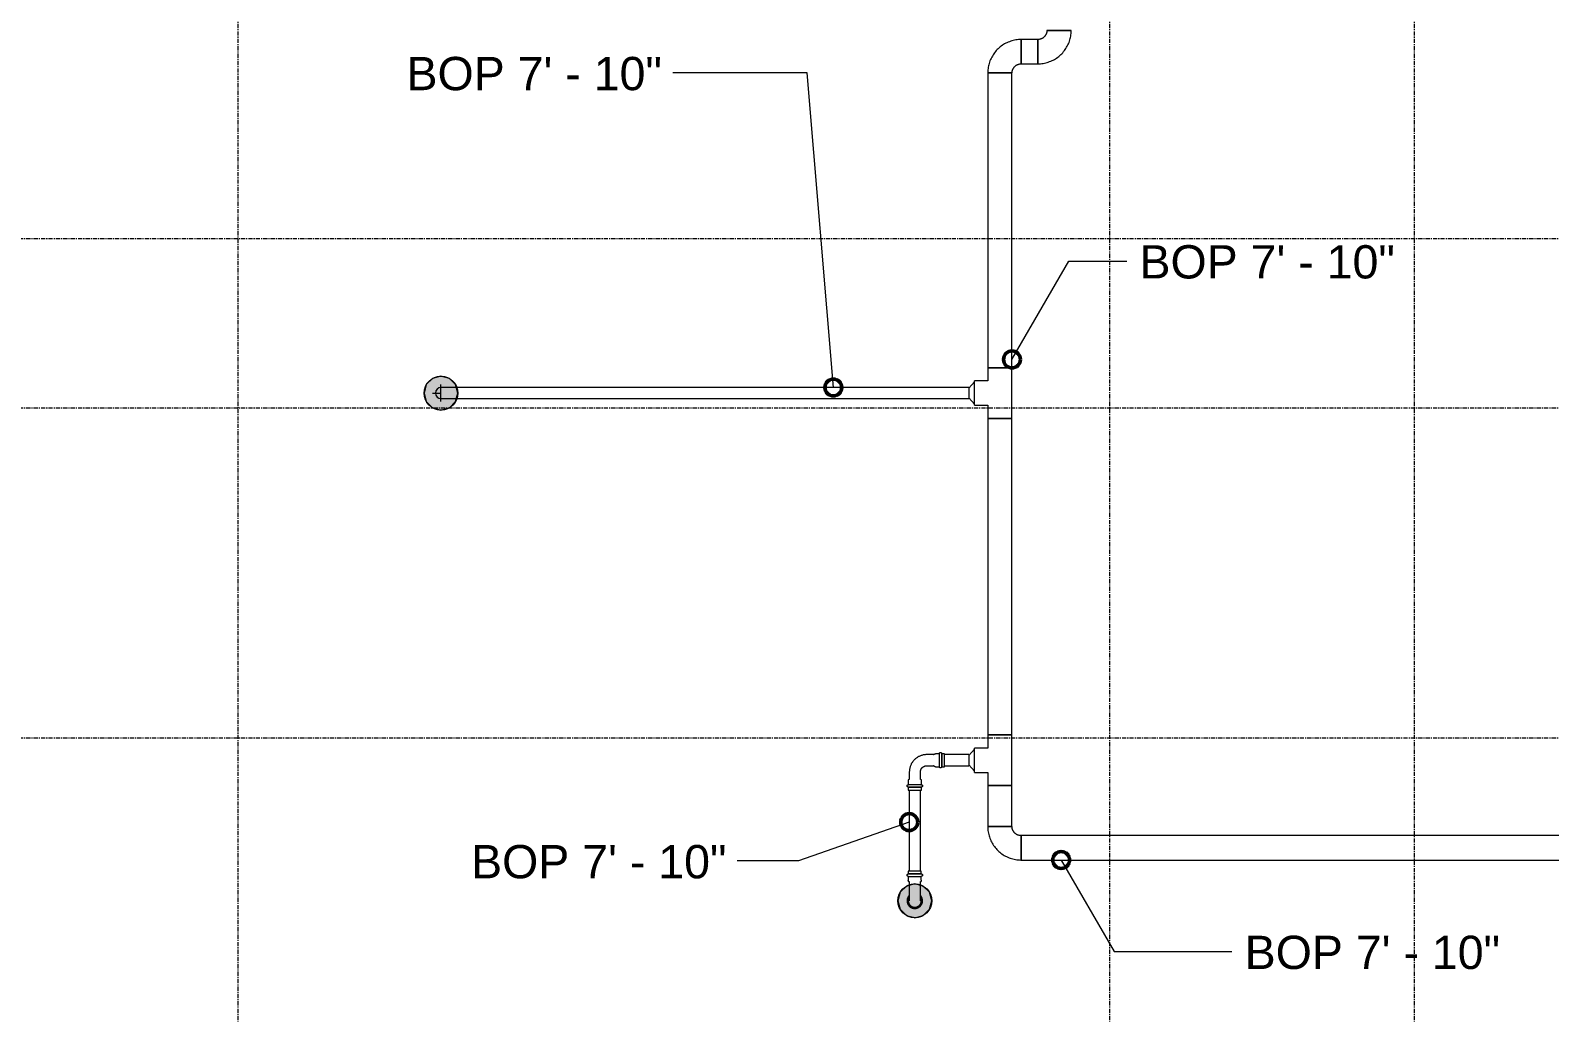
# Model space of a CAD drawing. Header units: inches. Extents: x -3679 to 241, y -496 to 1784.
# Drawn here: x -1932.5 to -1753, y 306.5 to 422.6 of the extents above; entities that cross this region are included whole.
import ezdxf

# ---------------------------------------------------------------- set-up
doc = ezdxf.new("R2010")
doc.units = ezdxf.units.IN
doc.header["$MEASUREMENT"] = 0
doc.linetypes.add('Grid Line', pattern=[0.875, 0.5, -0.125, 0.125, -0.125])
for name, color, linetype, lineweight in [('A-ANNO-NOTE', 250, 'Continuous', 9), ('G-ANNO-DIMS', 251, 'Continuous', 9), ('P-PIPE', 1, 'Continuous', 9), ('P-PIPE-CNTR', 1, 'Continuous', 9), ('S-GRID', 8, 'Continuous', 9)]:
    doc.layers.add(name, color=color, linetype=linetype, lineweight=lineweight)
doc.styles.add('Arial', font='arial.ttf', dxfattribs={"height": 3.934132})

# ---------------------------------------------------------------- blocks, each defined once
blk = doc.blocks.new('Victaulic-VicPress316-Elbow 90-45deg Style P568_P571 - Standard-V2-SECOND LEVEL')
at = {"layer": 'P-PIPE'}
for p, q in [((-3203.7, 731.1), (-3203.7, 730.2)), ((-3202.39, 730.21), (-3202.39, 731.1)), ((-3203.81, 730.05), (-3203.81, 729.6)), ((-3203.05, 729.6), (-3203.81, 729.6)), ((-3203.81, 729.31), (-3203.81, 728.97)), ((-3203.05, 729.31), (-3203.81, 729.31)), ((-3203.81, 728.97), (-3203.05, 728.97)), ((-3202.28, 729.6), (-3203.05, 729.6)), ((-3202.28, 729.31), (-3203.05, 729.31)), ((-3203.05, 728.97), (-3202.28, 728.97)), ((-3202.28, 729.6), (-3202.28, 730.05)), ((-3202.28, 728.97), (-3202.28, 729.31))]:
    blk.add_line(p, q, dxfattribs=at)
at = {"layer": 'P-PIPE', "flags": 128}
for points in [[(-3203.05, 733.4), (-3203.08, 733.4), (-3203.12, 733.4), (-3203.16, 733.4), (-3203.19, 733.39), (-3203.23, 733.38), (-3203.26, 733.38), (-3203.3, 733.37), (-3203.33, 733.36), (-3203.37, 733.34), (-3203.4, 733.33), (-3203.43, 733.32), (-3203.47, 733.3), (-3203.5, 733.28), (-3203.53, 733.26), (-3203.56, 733.24), (-3203.59, 733.22), (-3203.62, 733.2), (-3203.65, 733.18), (-3203.67, 733.15), (-3203.7, 733.13), (-3203.73, 733.1), (-3203.75, 733.07), (-3203.77, 733.04), (-3203.79, 733.01), (-3203.81, 732.98), (-3203.83, 732.95), (-3203.85, 732.92), (-3203.87, 732.89), (-3203.88, 732.85), (-3203.9, 732.82), (-3203.91, 732.79), (-3203.92, 732.75), (-3203.93, 732.72), (-3203.94, 732.68), (-3203.94, 732.65), (-3203.95, 732.61), (-3203.95, 732.57), (-3203.96, 732.54), (-3203.96, 732.5), (-3203.96, 732.46), (-3203.96, 732.43), (-3203.95, 732.39), (-3203.95, 732.35), (-3203.94, 732.32), (-3203.93, 732.28), (-3203.93, 732.25), (-3203.91, 732.21), (-3203.9, 732.18), (-3203.89, 732.14), (-3203.88, 732.11), (-3203.86, 732.08), (-3203.84, 732.05), (-3203.82, 732.01), (-3203.8, 731.98), (-3203.78, 731.95), (-3203.76, 731.92), (-3203.74, 731.9), (-3203.71, 731.87)], [(-3203.05, 733.26), (-3203.08, 733.26), (-3203.11, 733.25), (-3203.14, 733.25), (-3203.17, 733.25), (-3203.2, 733.24), (-3203.23, 733.23), (-3203.26, 733.23), (-3203.29, 733.22), (-3203.32, 733.21), (-3203.34, 733.2), (-3203.37, 733.18), (-3203.4, 733.17), (-3203.43, 733.16), (-3203.45, 733.14), (-3203.48, 733.12), (-3203.5, 733.1), (-3203.53, 733.09), (-3203.55, 733.07), (-3203.57, 733.05), (-3203.6, 733.02), (-3203.62, 733), (-3203.64, 732.98), (-3203.66, 732.95), (-3203.67, 732.93), (-3203.69, 732.9), (-3203.71, 732.88), (-3203.72, 732.85), (-3203.74, 732.82), (-3203.75, 732.8), (-3203.76, 732.77), (-3203.77, 732.74), (-3203.78, 732.71), (-3203.79, 732.68), (-3203.8, 732.65), (-3203.8, 732.62), (-3203.81, 732.59), (-3203.81, 732.56), (-3203.81, 732.53), (-3203.81, 732.5), (-3203.81, 732.47), (-3203.81, 732.44), (-3203.81, 732.41), (-3203.8, 732.38), (-3203.8, 732.35), (-3203.79, 732.32), (-3203.78, 732.29), (-3203.78, 732.26), (-3203.77, 732.23), (-3203.76, 732.2), (-3203.74, 732.17), (-3203.73, 732.14), (-3203.72, 732.12), (-3203.7, 732.1)], [(-3202.39, 731.86), (-3202.37, 731.88), (-3202.34, 731.91), (-3202.32, 731.94), (-3202.3, 731.97), (-3202.28, 732), (-3202.26, 732.03), (-3202.24, 732.06), (-3202.23, 732.09), (-3202.21, 732.13), (-3202.2, 732.16), (-3202.18, 732.19), (-3202.17, 732.23), (-3202.16, 732.26), (-3202.15, 732.3), (-3202.15, 732.33), (-3202.14, 732.37), (-3202.14, 732.41), (-3202.14, 732.44), (-3202.13, 732.48), (-3202.13, 732.52), (-3202.14, 732.55), (-3202.14, 732.59), (-3202.14, 732.63), (-3202.15, 732.66), (-3202.16, 732.7), (-3202.17, 732.73), (-3202.18, 732.77), (-3202.19, 732.8), (-3202.2, 732.84), (-3202.22, 732.87), (-3202.23, 732.9), (-3202.25, 732.93), (-3202.27, 732.97), (-3202.29, 733), (-3202.31, 733.03), (-3202.33, 733.06), (-3202.35, 733.08), (-3202.38, 733.11), (-3202.4, 733.14), (-3202.43, 733.16), (-3202.46, 733.19), (-3202.49, 733.21), (-3202.51, 733.23), (-3202.55, 733.25), (-3202.58, 733.27), (-3202.61, 733.29), (-3202.64, 733.31), (-3202.67, 733.32), (-3202.71, 733.34), (-3202.74, 733.35), (-3202.78, 733.36), (-3202.81, 733.37), (-3202.85, 733.38), (-3202.88, 733.39), (-3202.92, 733.39), (-3202.95, 733.4), (-3202.99, 733.4), (-3203.03, 733.4), (-3203.05, 733.4)], [(-3202.39, 732.1), (-3202.37, 732.13), (-3202.36, 732.16), (-3202.34, 732.18), (-3202.33, 732.21), (-3202.32, 732.24), (-3202.31, 732.27), (-3202.3, 732.3), (-3202.3, 732.33), (-3202.29, 732.36), (-3202.29, 732.39), (-3202.28, 732.42), (-3202.28, 732.45), (-3202.28, 732.48), (-3202.28, 732.51), (-3202.28, 732.54), (-3202.28, 732.57), (-3202.29, 732.6), (-3202.29, 732.63), (-3202.3, 732.66), (-3202.31, 732.69), (-3202.32, 732.72), (-3202.33, 732.75), (-3202.34, 732.78), (-3202.35, 732.81), (-3202.36, 732.84), (-3202.38, 732.86), (-3202.39, 732.89), (-3202.41, 732.92), (-3202.43, 732.94), (-3202.44, 732.97), (-3202.46, 732.99), (-3202.48, 733.01), (-3202.51, 733.03), (-3202.53, 733.06), (-3202.55, 733.08), (-3202.58, 733.09), (-3202.6, 733.11), (-3202.62, 733.13), (-3202.65, 733.15), (-3202.68, 733.16), (-3202.7, 733.18), (-3202.73, 733.19), (-3202.76, 733.2), (-3202.79, 733.21), (-3202.82, 733.22), (-3202.85, 733.23), (-3202.88, 733.24), (-3202.91, 733.24), (-3202.94, 733.25), (-3202.97, 733.25), (-3203, 733.26), (-3203.03, 733.26), (-3203.05, 733.26)], [(-3203.7, 732.49), (-3203.7, 732.49), (-3203.7, 732.49), (-3203.7, 732.48), (-3203.7, 732.47), (-3203.7, 732.46), (-3203.7, 732.45), (-3203.7, 732.44), (-3203.7, 732.42), (-3203.7, 732.4), (-3203.7, 732.38), (-3203.7, 732.36), (-3203.7, 732.33), (-3203.7, 732.31), (-3203.7, 732.28), (-3203.7, 732.25), (-3203.7, 732.21), (-3203.7, 732.18), (-3203.7, 732.14), (-3203.7, 732.11), (-3203.7, 732.07), (-3203.7, 732.03), (-3203.7, 731.98), (-3203.7, 731.94), (-3203.7, 731.9), (-3203.7, 731.85), (-3203.7, 731.8), (-3203.7, 731.75), (-3203.7, 731.7), (-3203.7, 731.65), (-3203.7, 731.6), (-3203.7, 731.55), (-3203.7, 731.5), (-3203.7, 731.44), (-3203.7, 731.39), (-3203.7, 731.33), (-3203.7, 731.28), (-3203.7, 731.22), (-3203.7, 731.17), (-3203.7, 731.11), (-3203.7, 731.1)], [(-3202.39, 731.1), (-3202.39, 731.15), (-3202.39, 731.21), (-3202.39, 731.26), (-3202.39, 731.32), (-3202.39, 731.37), (-3202.39, 731.43), (-3202.39, 731.48), (-3202.39, 731.54), (-3202.39, 731.59), (-3202.39, 731.64), (-3202.39, 731.69), (-3202.39, 731.74), (-3202.39, 731.79), (-3202.39, 731.84), (-3202.39, 731.88), (-3202.39, 731.93), (-3202.39, 731.97), (-3202.39, 732.02), (-3202.39, 732.06), (-3202.39, 732.1), (-3202.39, 732.13), (-3202.39, 732.17), (-3202.39, 732.21), (-3202.39, 732.24), (-3202.39, 732.27), (-3202.39, 732.3), (-3202.39, 732.33), (-3202.39, 732.35), (-3202.39, 732.37), (-3202.39, 732.4), (-3202.39, 732.41), (-3202.39, 732.43), (-3202.39, 732.45), (-3202.39, 732.46), (-3202.39, 732.47), (-3202.39, 732.48), (-3202.39, 732.48), (-3202.39, 732.49), (-3202.39, 732.49), (-3202.39, 732.49)], [(-3203.81, 729.31), (-3203.82, 729.31), (-3203.82, 729.31), (-3203.83, 729.31), (-3203.84, 729.31), (-3203.84, 729.31), (-3203.85, 729.31), (-3203.85, 729.31), (-3203.86, 729.32), (-3203.86, 729.32), (-3203.87, 729.32), (-3203.87, 729.32), (-3203.88, 729.32), (-3203.88, 729.33), (-3203.89, 729.33), (-3203.89, 729.33), (-3203.9, 729.34), (-3203.9, 729.34), (-3203.91, 729.34), (-3203.91, 729.35), (-3203.92, 729.35), (-3203.92, 729.36), (-3203.92, 729.36), (-3203.93, 729.37), (-3203.93, 729.37), (-3203.93, 729.38), (-3203.94, 729.38), (-3203.94, 729.39), (-3203.94, 729.39), (-3203.95, 729.4), (-3203.95, 729.4), (-3203.95, 729.41), (-3203.95, 729.41), (-3203.95, 729.42), (-3203.95, 729.42), (-3203.96, 729.43), (-3203.96, 729.44), (-3203.96, 729.44), (-3203.96, 729.45), (-3203.96, 729.45), (-3203.96, 729.46), (-3203.96, 729.46), (-3203.96, 729.47), (-3203.96, 729.48), (-3203.96, 729.48), (-3203.95, 729.49), (-3203.95, 729.49), (-3203.95, 729.5), (-3203.95, 729.5), (-3203.95, 729.51), (-3203.94, 729.51), (-3203.94, 729.52), (-3203.94, 729.52), (-3203.94, 729.53), (-3203.93, 729.53), (-3203.93, 729.54), (-3203.93, 729.54), (-3203.92, 729.55), (-3203.92, 729.55), (-3203.92, 729.56), (-3203.91, 729.56), (-3203.91, 729.57), (-3203.9, 729.57), (-3203.9, 729.57), (-3203.89, 729.58), (-3203.89, 729.58), (-3203.88, 729.58), (-3203.88, 729.58), (-3203.87, 729.59), (-3203.87, 729.59), (-3203.86, 729.59), (-3203.86, 729.59), (-3203.85, 729.59), (-3203.84, 729.6), (-3203.84, 729.6), (-3203.83, 729.6), (-3203.83, 729.6), (-3203.82, 729.6), (-3203.82, 729.6), (-3203.81, 729.6)], [(-3203.81, 730.05), (-3203.81, 730.06), (-3203.81, 730.07), (-3203.81, 730.08), (-3203.81, 730.09), (-3203.81, 730.11), (-3203.8, 730.12), (-3203.8, 730.13), (-3203.8, 730.14), (-3203.8, 730.15), (-3203.79, 730.16), (-3203.79, 730.17), (-3203.78, 730.18), (-3203.78, 730.19), (-3203.77, 730.2), (-3203.76, 730.2), (-3203.76, 730.21), (-3203.75, 730.22), (-3203.74, 730.23), (-3203.74, 730.24), (-3203.73, 730.25), (-3203.72, 730.25), (-3203.71, 730.26), (-3203.71, 730.27), (-3203.7, 730.27)], [(-3203.05, 729.6), (-3203.08, 729.6), (-3203.11, 729.6), (-3203.14, 729.6), (-3203.17, 729.6), (-3203.2, 729.6), (-3203.23, 729.6), (-3203.26, 729.6), (-3203.29, 729.6), (-3203.32, 729.6), (-3203.34, 729.6), (-3203.37, 729.6), (-3203.4, 729.6), (-3203.43, 729.6), (-3203.45, 729.6), (-3203.48, 729.6), (-3203.5, 729.6), (-3203.53, 729.6), (-3203.55, 729.6), (-3203.57, 729.6), (-3203.6, 729.6), (-3203.62, 729.6), (-3203.64, 729.6), (-3203.66, 729.6), (-3203.67, 729.6), (-3203.69, 729.6), (-3203.71, 729.6), (-3203.72, 729.6), (-3203.74, 729.6), (-3203.75, 729.6), (-3203.76, 729.6), (-3203.77, 729.6), (-3203.78, 729.6), (-3203.79, 729.6), (-3203.8, 729.6), (-3203.8, 729.6), (-3203.81, 729.6), (-3203.81, 729.6), (-3203.81, 729.6), (-3203.81, 729.6), (-3203.81, 729.6)], [(-3203.81, 729.6), (-3203.81, 729.6), (-3203.81, 729.6), (-3203.81, 729.6), (-3203.8, 729.6), (-3203.8, 729.6), (-3203.79, 729.6), (-3203.78, 729.6), (-3203.77, 729.6)], [(-3203.77, 729.31), (-3203.78, 729.31), (-3203.79, 729.31), (-3203.8, 729.31), (-3203.8, 729.31), (-3203.81, 729.31), (-3203.81, 729.31), (-3203.81, 729.31), (-3203.81, 729.31), (-3203.81, 729.31)], [(-3203.81, 729.31), (-3203.81, 729.31), (-3203.81, 729.31), (-3203.81, 729.31), (-3203.8, 729.31), (-3203.8, 729.31), (-3203.79, 729.31), (-3203.78, 729.31), (-3203.77, 729.31), (-3203.76, 729.31), (-3203.75, 729.31), (-3203.74, 729.31), (-3203.73, 729.31), (-3203.71, 729.31), (-3203.7, 729.31), (-3203.68, 729.31), (-3203.66, 729.31), (-3203.64, 729.31), (-3203.62, 729.31), (-3203.6, 729.31), (-3203.58, 729.31), (-3203.56, 729.31), (-3203.53, 729.31), (-3203.51, 729.31), (-3203.49, 729.31), (-3203.46, 729.31), (-3203.43, 729.31), (-3203.41, 729.31), (-3203.38, 729.31), (-3203.35, 729.31), (-3203.32, 729.31), (-3203.29, 729.31), (-3203.27, 729.31), (-3203.24, 729.31), (-3203.21, 729.31), (-3203.18, 729.31), (-3203.15, 729.31), (-3203.12, 729.31), (-3203.08, 729.31), (-3203.05, 729.31), (-3203.05, 729.31)], [(-3202.28, 729.6), (-3202.28, 729.6), (-3202.28, 729.6), (-3202.29, 729.6), (-3202.29, 729.6), (-3202.29, 729.6), (-3202.3, 729.6), (-3202.31, 729.6), (-3202.32, 729.6), (-3202.33, 729.6), (-3202.34, 729.6), (-3202.35, 729.6), (-3202.37, 729.6), (-3202.38, 729.6), (-3202.4, 729.6), (-3202.41, 729.6), (-3202.43, 729.6), (-3202.45, 729.6), (-3202.47, 729.6), (-3202.49, 729.6), (-3202.51, 729.6), (-3202.53, 729.6), (-3202.56, 729.6), (-3202.58, 729.6), (-3202.61, 729.6), (-3202.63, 729.6), (-3202.66, 729.6), (-3202.68, 729.6), (-3202.71, 729.6), (-3202.74, 729.6), (-3202.77, 729.6), (-3202.8, 729.6), (-3202.83, 729.6), (-3202.86, 729.6), (-3202.89, 729.6), (-3202.92, 729.6), (-3202.95, 729.6), (-3202.98, 729.6), (-3203.01, 729.6), (-3203.04, 729.6), (-3203.05, 729.6)], [(-3203.05, 729.31), (-3203.02, 729.31), (-3202.98, 729.31), (-3202.95, 729.31), (-3202.92, 729.31), (-3202.89, 729.31), (-3202.86, 729.31), (-3202.83, 729.31), (-3202.8, 729.31), (-3202.78, 729.31), (-3202.75, 729.31), (-3202.72, 729.31), (-3202.69, 729.31), (-3202.67, 729.31), (-3202.64, 729.31), (-3202.61, 729.31), (-3202.59, 729.31), (-3202.56, 729.31), (-3202.54, 729.31), (-3202.52, 729.31), (-3202.5, 729.31), (-3202.48, 729.31), (-3202.46, 729.31), (-3202.44, 729.31), (-3202.42, 729.31), (-3202.4, 729.31), (-3202.39, 729.31), (-3202.37, 729.31), (-3202.36, 729.31), (-3202.34, 729.31), (-3202.33, 729.31), (-3202.32, 729.31), (-3202.31, 729.31), (-3202.3, 729.31), (-3202.3, 729.31), (-3202.29, 729.31), (-3202.29, 729.31), (-3202.28, 729.31), (-3202.28, 729.31), (-3202.28, 729.31), (-3202.28, 729.31)], [(-3202.39, 730.27), (-3202.38, 730.26), (-3202.37, 730.26), (-3202.36, 730.25), (-3202.36, 730.24), (-3202.35, 730.23), (-3202.34, 730.22), (-3202.33, 730.22), (-3202.33, 730.21), (-3202.32, 730.2), (-3202.32, 730.19), (-3202.31, 730.18), (-3202.31, 730.17), (-3202.3, 730.16), (-3202.3, 730.15), (-3202.29, 730.14), (-3202.29, 730.13), (-3202.29, 730.12), (-3202.29, 730.11), (-3202.28, 730.1), (-3202.28, 730.09), (-3202.28, 730.07), (-3202.28, 730.06), (-3202.28, 730.05), (-3202.28, 730.05)], [(-3202.32, 729.6), (-3202.31, 729.6), (-3202.3, 729.6), (-3202.3, 729.6), (-3202.29, 729.6), (-3202.29, 729.6), (-3202.28, 729.6), (-3202.28, 729.6), (-3202.28, 729.6), (-3202.28, 729.6)], [(-3202.28, 729.31), (-3202.28, 729.31), (-3202.28, 729.31), (-3202.29, 729.31), (-3202.29, 729.31), (-3202.29, 729.31), (-3202.3, 729.31), (-3202.31, 729.31), (-3202.32, 729.31)], [(-3202.28, 729.6), (-3202.27, 729.6), (-3202.27, 729.6), (-3202.26, 729.6), (-3202.26, 729.6), (-3202.25, 729.6), (-3202.24, 729.6), (-3202.24, 729.59), (-3202.23, 729.59), (-3202.23, 729.59), (-3202.22, 729.59), (-3202.22, 729.59), (-3202.21, 729.58), (-3202.21, 729.58), (-3202.2, 729.58), (-3202.2, 729.57), (-3202.19, 729.57), (-3202.19, 729.57), (-3202.18, 729.56), (-3202.18, 729.56), (-3202.18, 729.56), (-3202.17, 729.55), (-3202.17, 729.55), (-3202.16, 729.54), (-3202.16, 729.54), (-3202.16, 729.53), (-3202.15, 729.53), (-3202.15, 729.52), (-3202.15, 729.52), (-3202.15, 729.51), (-3202.14, 729.51), (-3202.14, 729.5), (-3202.14, 729.5), (-3202.14, 729.49), (-3202.14, 729.48), (-3202.14, 729.48), (-3202.14, 729.47), (-3202.13, 729.47), (-3202.13, 729.46), (-3202.13, 729.46), (-3202.13, 729.45), (-3202.13, 729.44), (-3202.13, 729.44), (-3202.14, 729.43), (-3202.14, 729.43), (-3202.14, 729.42), (-3202.14, 729.42), (-3202.14, 729.41), (-3202.14, 729.4), (-3202.14, 729.4), (-3202.15, 729.39), (-3202.15, 729.39), (-3202.15, 729.38), (-3202.16, 729.38), (-3202.16, 729.37), (-3202.16, 729.37), (-3202.17, 729.36), (-3202.17, 729.36), (-3202.17, 729.35), (-3202.18, 729.35), (-3202.18, 729.35), (-3202.19, 729.34), (-3202.19, 729.34), (-3202.19, 729.34), (-3202.2, 729.33), (-3202.2, 729.33), (-3202.21, 729.33), (-3202.21, 729.32), (-3202.22, 729.32), (-3202.23, 729.32), (-3202.23, 729.32), (-3202.24, 729.32), (-3202.24, 729.31), (-3202.25, 729.31), (-3202.25, 729.31), (-3202.26, 729.31), (-3202.26, 729.31), (-3202.27, 729.31), (-3202.28, 729.31), (-3202.28, 729.31)]]:
    blk.add_lwpolyline(points, dxfattribs=at)
blk = doc.blocks.new('Elbow - Welded - Generic - Standard-1127339-SECOND LEVEL')
at = {"layer": 'P-PIPE'}
for p, q in [((-1.39, 2.52), (-1.25, 2.52)), ((-1.24, 2.52), (-1.02, 2.52)), ((-1.02, 2.52), (-0.72, 2.52)), ((-0.72, 2.52), (-0.37, 2.52)), ((-0.37, 2.52), (0.37, 2.52)), ((0.37, 2.52), (0.72, 2.52)), ((0.72, 2.52), (1.02, 2.52)), ((1.02, 2.52), (1.24, 2.52)), ((1.25, 2.52), (1.39, 2.52)), ((-2.52, 1.25), (-2.52, 1.39)), ((-2.52, 1.02), (-2.52, 1.24)), ((-2.52, 0.72), (-2.52, 1.02)), ((-2.52, 0.37), (-2.52, 0.72)), ((-2.52, -0.37), (-2.52, 0.37)), ((-2.52, -0.72), (-2.52, -0.37)), ((-2.52, -1.02), (-2.52, -0.72)), ((-2.52, -1.24), (-2.52, -1.02)), ((-2.52, -1.39), (-2.52, -1.25))]:
    blk.add_line(p, q, dxfattribs=at)
at = {"layer": 'P-PIPE', "flags": 128}
for points in [[(-2.52, -1.44), (-2.36, -1.43), (-2.2, -1.42), (-2.05, -1.41), (-1.89, -1.39), (-1.73, -1.36), (-1.58, -1.32), (-1.43, -1.28), (-1.28, -1.24), (-1.13, -1.18), (-0.98, -1.12), (-0.83, -1.06), (-0.69, -0.99), (-0.55, -0.91), (-0.42, -0.83), (-0.29, -0.75), (-0.16, -0.65), (-0.03, -0.56), (0.09, -0.45), (0.21, -0.35), (0.32, -0.24), (0.43, -0.12), (0.53, 0), (0.63, 0.12), (0.72, 0.25), (0.81, 0.38), (0.89, 0.52), (0.97, 0.65), (1.04, 0.8), (1.11, 0.94), (1.17, 1.09), (1.22, 1.23), (1.27, 1.39), (1.31, 1.54), (1.35, 1.69), (1.38, 1.85), (1.4, 2), (1.42, 2.16), (1.43, 2.32), (1.44, 2.48), (1.44, 2.52)], [(-1.44, 2.52), (-1.44, 2.48), (-1.44, 2.43), (-1.44, 2.39), (-1.45, 2.35), (-1.46, 2.3), (-1.47, 2.26), (-1.48, 2.22), (-1.49, 2.18), (-1.51, 2.14), (-1.52, 2.1), (-1.54, 2.06), (-1.56, 2.02), (-1.58, 1.98), (-1.6, 1.94), (-1.63, 1.91), (-1.65, 1.87), (-1.68, 1.84), (-1.71, 1.81), (-1.73, 1.77), (-1.77, 1.74), (-1.8, 1.71), (-1.83, 1.69), (-1.86, 1.66), (-1.9, 1.63), (-1.93, 1.61), (-1.97, 1.59), (-2.01, 1.56), (-2.05, 1.55), (-2.09, 1.53), (-2.13, 1.51), (-2.17, 1.5), (-2.21, 1.48), (-2.25, 1.47), (-2.29, 1.46), (-2.34, 1.45), (-2.38, 1.45), (-2.42, 1.44), (-2.46, 1.44), (-2.51, 1.44), (-2.52, 1.44)]]:
    blk.add_lwpolyline(points, dxfattribs=at)
blk = doc.blocks.new('Victaulic-VicPress316-Elbow 90-45deg Style P568_P571 - Standard-V61-SECOND LEVEL')
at = {"layer": 'P-PIPE'}
for p, q in [((-0.77, 3.52), (-0.77, 3.18)), ((0.77, 3.52), (-0.77, 3.52)), ((-0.77, 3.18), (0.77, 3.18)), ((-0.77, 2.89), (-0.77, 2.44)), ((-0.77, 2.89), (0.77, 2.89)), ((-0.66, 2.28), (-0.66, 1.39)), ((0.66, 1.39), (0.66, 2.28)), ((0.77, 3.18), (0.77, 3.52)), ((0.77, 2.44), (0.77, 2.89)), ((-3.18, 0.77), (-3.52, 0.77)), ((-3.52, 0.77), (-3.52, -0.77)), ((-3.18, -0.77), (-3.18, 0.77)), ((-2.44, 0.77), (-2.89, 0.77)), ((-2.89, -0.77), (-2.89, 0.77)), ((-1.39, 0.66), (-2.28, 0.66)), ((-3.52, -0.77), (-3.18, -0.77)), ((-2.89, -0.77), (-2.44, -0.77)), ((-2.28, -0.66), (-1.39, -0.66))]:
    blk.add_line(p, q, dxfattribs=at)
at = {"layer": 'P-PIPE', "flags": 128}
for points in [[(-0.77, 2.89), (-0.77, 2.89), (-0.78, 2.89), (-0.78, 2.89), (-0.79, 2.89), (-0.8, 2.89), (-0.8, 2.89), (-0.81, 2.9), (-0.81, 2.9), (-0.82, 2.9), (-0.82, 2.9), (-0.83, 2.9), (-0.83, 2.91), (-0.84, 2.91), (-0.84, 2.91), (-0.85, 2.92), (-0.85, 2.92), (-0.86, 2.92), (-0.86, 2.93), (-0.87, 2.93), (-0.87, 2.93), (-0.87, 2.94), (-0.88, 2.94), (-0.88, 2.95), (-0.89, 2.95), (-0.89, 2.96), (-0.89, 2.96), (-0.89, 2.97), (-0.9, 2.97), (-0.9, 2.98), (-0.9, 2.98), (-0.9, 2.99), (-0.91, 2.99), (-0.91, 3), (-0.91, 3.01), (-0.91, 3.01), (-0.91, 3.02), (-0.91, 3.02), (-0.91, 3.03), (-0.91, 3.03), (-0.91, 3.04), (-0.91, 3.05), (-0.91, 3.05), (-0.91, 3.06), (-0.91, 3.06), (-0.91, 3.07), (-0.91, 3.07), (-0.91, 3.08), (-0.9, 3.09), (-0.9, 3.09), (-0.9, 3.1), (-0.9, 3.1), (-0.89, 3.11), (-0.89, 3.11), (-0.89, 3.12), (-0.88, 3.12), (-0.88, 3.13), (-0.88, 3.13), (-0.87, 3.14), (-0.87, 3.14), (-0.86, 3.14), (-0.86, 3.15), (-0.86, 3.15), (-0.85, 3.15), (-0.85, 3.16), (-0.84, 3.16), (-0.84, 3.16), (-0.83, 3.17), (-0.83, 3.17), (-0.82, 3.17), (-0.82, 3.17), (-0.81, 3.17), (-0.8, 3.18), (-0.8, 3.18), (-0.79, 3.18), (-0.79, 3.18), (-0.78, 3.18), (-0.78, 3.18), (-0.77, 3.18), (-0.77, 3.18)], [(0.77, 3.18), (0.77, 3.18), (0.76, 3.18), (0.76, 3.18), (0.76, 3.18), (0.75, 3.18), (0.74, 3.18), (0.74, 3.18), (0.73, 3.18), (0.72, 3.18), (0.71, 3.18), (0.69, 3.18), (0.68, 3.18), (0.67, 3.18), (0.65, 3.18), (0.63, 3.18), (0.61, 3.18), (0.6, 3.18), (0.58, 3.18), (0.56, 3.18), (0.53, 3.18), (0.51, 3.18), (0.49, 3.18), (0.46, 3.18), (0.44, 3.18), (0.41, 3.18), (0.39, 3.18), (0.36, 3.18), (0.33, 3.18), (0.31, 3.18), (0.28, 3.18), (0.25, 3.18), (0.22, 3.18), (0.19, 3.18), (0.16, 3.18), (0.13, 3.18), (0.1, 3.18), (0.07, 3.18), (0.04, 3.18), (0.01, 3.18), (-0.02, 3.18), (-0.05, 3.18), (-0.08, 3.18), (-0.11, 3.18), (-0.14, 3.18), (-0.17, 3.18), (-0.2, 3.18), (-0.23, 3.18), (-0.26, 3.18), (-0.29, 3.18), (-0.32, 3.18), (-0.35, 3.18), (-0.37, 3.18), (-0.4, 3.18), (-0.43, 3.18), (-0.45, 3.18), (-0.48, 3.18), (-0.5, 3.18), (-0.52, 3.18), (-0.54, 3.18), (-0.57, 3.18), (-0.59, 3.18), (-0.6, 3.18), (-0.62, 3.18), (-0.64, 3.18), (-0.66, 3.18), (-0.67, 3.18), (-0.69, 3.18), (-0.7, 3.18), (-0.71, 3.18), (-0.72, 3.18), (-0.73, 3.18), (-0.74, 3.18), (-0.75, 3.18), (-0.75, 3.18), (-0.76, 3.18), (-0.76, 3.18), (-0.77, 3.18), (-0.77, 3.18), (-0.77, 3.18)], [(-0.77, 3.18), (-0.77, 3.18), (-0.76, 3.18), (-0.76, 3.18), (-0.76, 3.18), (-0.75, 3.18), (-0.74, 3.18), (-0.74, 3.18), (-0.73, 3.18)], [(-0.77, 2.89), (-0.77, 2.89), (-0.76, 2.89), (-0.76, 2.89), (-0.76, 2.89), (-0.75, 2.89), (-0.74, 2.89), (-0.74, 2.89), (-0.73, 2.89), (-0.72, 2.89), (-0.71, 2.89), (-0.69, 2.89), (-0.68, 2.89), (-0.67, 2.89), (-0.65, 2.89), (-0.63, 2.89), (-0.61, 2.89), (-0.6, 2.89), (-0.58, 2.89), (-0.56, 2.89), (-0.53, 2.89), (-0.51, 2.89), (-0.49, 2.89), (-0.46, 2.89), (-0.44, 2.89), (-0.41, 2.89), (-0.39, 2.89), (-0.36, 2.89), (-0.33, 2.89), (-0.31, 2.89), (-0.28, 2.89), (-0.25, 2.89), (-0.22, 2.89), (-0.19, 2.89), (-0.16, 2.89), (-0.13, 2.89), (-0.1, 2.89), (-0.07, 2.89), (-0.04, 2.89), (-0.01, 2.89), (0.02, 2.89), (0.05, 2.89), (0.08, 2.89), (0.11, 2.89), (0.14, 2.89), (0.17, 2.89), (0.2, 2.89), (0.23, 2.89), (0.26, 2.89), (0.29, 2.89), (0.32, 2.89), (0.35, 2.89), (0.37, 2.89), (0.4, 2.89), (0.43, 2.89), (0.45, 2.89), (0.48, 2.89), (0.5, 2.89), (0.52, 2.89), (0.54, 2.89), (0.57, 2.89), (0.59, 2.89), (0.6, 2.89), (0.62, 2.89), (0.64, 2.89), (0.66, 2.89), (0.67, 2.89), (0.69, 2.89), (0.7, 2.89), (0.71, 2.89), (0.72, 2.89), (0.73, 2.89), (0.74, 2.89), (0.75, 2.89), (0.75, 2.89), (0.76, 2.89), (0.76, 2.89), (0.77, 2.89), (0.77, 2.89), (0.77, 2.89)], [(-0.72, 2.89), (-0.73, 2.89), (-0.74, 2.89), (-0.75, 2.89), (-0.75, 2.89), (-0.76, 2.89), (-0.76, 2.89), (-0.77, 2.89), (-0.77, 2.89), (-0.77, 2.89)], [(-0.66, 2.22), (-0.67, 2.23), (-0.67, 2.23), (-0.68, 2.24), (-0.69, 2.25), (-0.7, 2.26), (-0.7, 2.27), (-0.71, 2.27), (-0.72, 2.28), (-0.72, 2.29), (-0.73, 2.3), (-0.73, 2.31), (-0.74, 2.32), (-0.74, 2.33), (-0.75, 2.34), (-0.75, 2.35), (-0.76, 2.36), (-0.76, 2.37), (-0.76, 2.38), (-0.76, 2.39), (-0.76, 2.4), (-0.77, 2.42), (-0.77, 2.43), (-0.77, 2.44), (-0.77, 2.44)], [(0.77, 2.44), (0.77, 2.43), (0.77, 2.42), (0.76, 2.41), (0.76, 2.4), (0.76, 2.38), (0.76, 2.37), (0.76, 2.36), (0.75, 2.35), (0.75, 2.34), (0.74, 2.33), (0.74, 2.32), (0.74, 2.31), (0.73, 2.3), (0.72, 2.29), (0.72, 2.29), (0.71, 2.28), (0.71, 2.27), (0.7, 2.26), (0.69, 2.25), (0.68, 2.24), (0.68, 2.24), (0.67, 2.23), (0.66, 2.22), (0.66, 2.22)], [(0.72, 3.18), (0.73, 3.18), (0.74, 3.18), (0.75, 3.18), (0.75, 3.18), (0.76, 3.18), (0.76, 3.18), (0.77, 3.18), (0.77, 3.18), (0.77, 3.18)], [(0.77, 2.89), (0.77, 2.89), (0.76, 2.89), (0.76, 2.89), (0.76, 2.89), (0.75, 2.89), (0.74, 2.89), (0.74, 2.89), (0.73, 2.89)], [(0.77, 3.18), (0.77, 3.18), (0.78, 3.18), (0.78, 3.18), (0.79, 3.18), (0.8, 3.18), (0.8, 3.18), (0.81, 3.18), (0.81, 3.17), (0.82, 3.17), (0.82, 3.17), (0.83, 3.17), (0.83, 3.17), (0.84, 3.16), (0.84, 3.16), (0.85, 3.16), (0.85, 3.15), (0.86, 3.15), (0.86, 3.15), (0.87, 3.14), (0.87, 3.14), (0.87, 3.13), (0.88, 3.13), (0.88, 3.12), (0.89, 3.12), (0.89, 3.11), (0.89, 3.11), (0.89, 3.1), (0.9, 3.1), (0.9, 3.09), (0.9, 3.09), (0.9, 3.08), (0.91, 3.08), (0.91, 3.07), (0.91, 3.07), (0.91, 3.06), (0.91, 3.05), (0.91, 3.05), (0.91, 3.04), (0.91, 3.04), (0.91, 3.03), (0.91, 3.03), (0.91, 3.02), (0.91, 3.01), (0.91, 3.01), (0.91, 3), (0.91, 3), (0.91, 2.99), (0.9, 2.99), (0.9, 2.98), (0.9, 2.98), (0.9, 2.97), (0.89, 2.97), (0.89, 2.96), (0.89, 2.96), (0.88, 2.95), (0.88, 2.95), (0.88, 2.94), (0.87, 2.94), (0.87, 2.93), (0.86, 2.93), (0.86, 2.92), (0.86, 2.92), (0.85, 2.92), (0.85, 2.91), (0.84, 2.91), (0.84, 2.91), (0.83, 2.91), (0.83, 2.9), (0.82, 2.9), (0.82, 2.9), (0.81, 2.9), (0.8, 2.9), (0.8, 2.89), (0.79, 2.89), (0.79, 2.89), (0.78, 2.89), (0.78, 2.89), (0.77, 2.89), (0.77, 2.89)], [(-3.18, 0.77), (-3.18, 0.77), (-3.18, 0.78), (-3.18, 0.78), (-3.18, 0.79), (-3.18, 0.8), (-3.18, 0.8), (-3.18, 0.81), (-3.17, 0.81), (-3.17, 0.82), (-3.17, 0.82), (-3.17, 0.83), (-3.17, 0.83), (-3.16, 0.84), (-3.16, 0.84), (-3.16, 0.85), (-3.15, 0.85), (-3.15, 0.86), (-3.15, 0.86), (-3.14, 0.87), (-3.14, 0.87), (-3.13, 0.87), (-3.13, 0.88), (-3.12, 0.88), (-3.12, 0.89), (-3.11, 0.89), (-3.11, 0.89), (-3.1, 0.89), (-3.1, 0.9), (-3.09, 0.9), (-3.09, 0.9), (-3.08, 0.9), (-3.08, 0.91), (-3.07, 0.91), (-3.07, 0.91), (-3.06, 0.91), (-3.05, 0.91), (-3.05, 0.91), (-3.04, 0.91), (-3.04, 0.91), (-3.03, 0.91), (-3.03, 0.91), (-3.02, 0.91), (-3.01, 0.91), (-3.01, 0.91), (-3, 0.91), (-3, 0.91), (-2.99, 0.91), (-2.99, 0.9), (-2.98, 0.9), (-2.98, 0.9), (-2.97, 0.9), (-2.97, 0.89), (-2.96, 0.89), (-2.96, 0.89), (-2.95, 0.88), (-2.95, 0.88), (-2.94, 0.88), (-2.94, 0.87), (-2.93, 0.87), (-2.93, 0.86), (-2.92, 0.86), (-2.92, 0.86), (-2.92, 0.85), (-2.91, 0.85), (-2.91, 0.84), (-2.91, 0.84), (-2.91, 0.83), (-2.9, 0.83), (-2.9, 0.82), (-2.9, 0.82), (-2.9, 0.81), (-2.9, 0.8), (-2.89, 0.8), (-2.89, 0.79), (-2.89, 0.79), (-2.89, 0.78), (-2.89, 0.78), (-2.89, 0.77), (-2.89, 0.77)], [(-3.18, 0.77), (-3.18, 0.77), (-3.18, 0.76), (-3.18, 0.76), (-3.18, 0.76), (-3.18, 0.75), (-3.18, 0.74), (-3.18, 0.74), (-3.18, 0.73), (-3.18, 0.72), (-3.18, 0.71), (-3.18, 0.69), (-3.18, 0.68), (-3.18, 0.67), (-3.18, 0.65), (-3.18, 0.63), (-3.18, 0.61), (-3.18, 0.6), (-3.18, 0.58), (-3.18, 0.56), (-3.18, 0.53), (-3.18, 0.51), (-3.18, 0.49), (-3.18, 0.46), (-3.18, 0.44), (-3.18, 0.41), (-3.18, 0.39), (-3.18, 0.36), (-3.18, 0.33), (-3.18, 0.31), (-3.18, 0.28), (-3.18, 0.25), (-3.18, 0.22), (-3.18, 0.19), (-3.18, 0.16), (-3.18, 0.13), (-3.18, 0.1), (-3.18, 0.07), (-3.18, 0.04), (-3.18, 0.01), (-3.18, -0.02), (-3.18, -0.05), (-3.18, -0.08), (-3.18, -0.11), (-3.18, -0.14), (-3.18, -0.17), (-3.18, -0.2), (-3.18, -0.23), (-3.18, -0.26), (-3.18, -0.29), (-3.18, -0.32), (-3.18, -0.35), (-3.18, -0.37), (-3.18, -0.4), (-3.18, -0.43), (-3.18, -0.45), (-3.18, -0.48), (-3.18, -0.5), (-3.18, -0.52), (-3.18, -0.54), (-3.18, -0.57), (-3.18, -0.59), (-3.18, -0.6), (-3.18, -0.62), (-3.18, -0.64), (-3.18, -0.66), (-3.18, -0.67), (-3.18, -0.69), (-3.18, -0.7), (-3.18, -0.71), (-3.18, -0.72), (-3.18, -0.73), (-3.18, -0.74), (-3.18, -0.75), (-3.18, -0.75), (-3.18, -0.76), (-3.18, -0.76), (-3.18, -0.77), (-3.18, -0.77), (-3.18, -0.77)], [(-3.18, 0.72), (-3.18, 0.73), (-3.18, 0.74), (-3.18, 0.75), (-3.18, 0.75), (-3.18, 0.76), (-3.18, 0.76), (-3.18, 0.77), (-3.18, 0.77), (-3.18, 0.77)], [(-2.89, -0.77), (-2.89, -0.77), (-2.89, -0.76), (-2.89, -0.76), (-2.89, -0.76), (-2.89, -0.75), (-2.89, -0.74), (-2.89, -0.74), (-2.89, -0.73), (-2.89, -0.72), (-2.89, -0.71), (-2.89, -0.69), (-2.89, -0.68), (-2.89, -0.67), (-2.89, -0.65), (-2.89, -0.63), (-2.89, -0.61), (-2.89, -0.6), (-2.89, -0.58), (-2.89, -0.56), (-2.89, -0.53), (-2.89, -0.51), (-2.89, -0.49), (-2.89, -0.46), (-2.89, -0.44), (-2.89, -0.41), (-2.89, -0.39), (-2.89, -0.36), (-2.89, -0.33), (-2.89, -0.31), (-2.89, -0.28), (-2.89, -0.25), (-2.89, -0.22), (-2.89, -0.19), (-2.89, -0.16), (-2.89, -0.13), (-2.89, -0.1), (-2.89, -0.07), (-2.89, -0.04), (-2.89, -0.01), (-2.89, 0.02), (-2.89, 0.05), (-2.89, 0.08), (-2.89, 0.11), (-2.89, 0.14), (-2.89, 0.17), (-2.89, 0.2), (-2.89, 0.23), (-2.89, 0.26), (-2.89, 0.29), (-2.89, 0.32), (-2.89, 0.35), (-2.89, 0.37), (-2.89, 0.4), (-2.89, 0.43), (-2.89, 0.45), (-2.89, 0.48), (-2.89, 0.5), (-2.89, 0.52), (-2.89, 0.54), (-2.89, 0.57), (-2.89, 0.59), (-2.89, 0.6), (-2.89, 0.62), (-2.89, 0.64), (-2.89, 0.66), (-2.89, 0.67), (-2.89, 0.69), (-2.89, 0.7), (-2.89, 0.71), (-2.89, 0.72), (-2.89, 0.73), (-2.89, 0.74), (-2.89, 0.75), (-2.89, 0.75), (-2.89, 0.76), (-2.89, 0.76), (-2.89, 0.77), (-2.89, 0.77), (-2.89, 0.77)], [(-2.89, 0.77), (-2.89, 0.77), (-2.89, 0.76), (-2.89, 0.76), (-2.89, 0.76), (-2.89, 0.75), (-2.89, 0.74), (-2.89, 0.74), (-2.89, 0.73)], [(-2.44, 0.77), (-2.43, 0.77), (-2.42, 0.77), (-2.41, 0.76), (-2.4, 0.76), (-2.38, 0.76), (-2.37, 0.76), (-2.36, 0.76), (-2.35, 0.75), (-2.34, 0.75), (-2.33, 0.74), (-2.32, 0.74), (-2.31, 0.74), (-2.3, 0.73), (-2.29, 0.72), (-2.29, 0.72), (-2.28, 0.71), (-2.27, 0.71), (-2.26, 0.7), (-2.25, 0.69), (-2.24, 0.68), (-2.24, 0.68), (-2.23, 0.67), (-2.22, 0.66), (-2.22, 0.66)], [(-0.66, 1.39), (-0.66, 1.36), (-0.66, 1.33), (-0.66, 1.3), (-0.67, 1.28), (-0.67, 1.25), (-0.68, 1.22), (-0.69, 1.19), (-0.69, 1.16), (-0.7, 1.13), (-0.72, 1.11), (-0.73, 1.08), (-0.74, 1.05), (-0.75, 1.03), (-0.77, 1), (-0.79, 0.98), (-0.8, 0.95), (-0.82, 0.93), (-0.84, 0.91), (-0.86, 0.89), (-0.88, 0.87), (-0.9, 0.85), (-0.92, 0.83), (-0.95, 0.81), (-0.97, 0.79), (-1, 0.77), (-1.02, 0.76), (-1.05, 0.74), (-1.07, 0.73), (-1.1, 0.72), (-1.13, 0.71), (-1.15, 0.7), (-1.18, 0.69), (-1.21, 0.68), (-1.24, 0.67), (-1.27, 0.67), (-1.3, 0.66), (-1.33, 0.66), (-1.36, 0.66), (-1.39, 0.66), (-1.39, 0.66)], [(-1.39, -0.66), (-1.31, -0.66), (-1.23, -0.65), (-1.15, -0.64), (-1.07, -0.63), (-0.99, -0.62), (-0.91, -0.6), (-0.83, -0.58), (-0.75, -0.55), (-0.67, -0.53), (-0.59, -0.5), (-0.52, -0.46), (-0.45, -0.43), (-0.37, -0.39), (-0.3, -0.34), (-0.24, -0.3), (-0.17, -0.25), (-0.1, -0.2), (-0.04, -0.15), (0.02, -0.09), (0.08, -0.04), (0.13, 0.02), (0.19, 0.09), (0.24, 0.15), (0.29, 0.22), (0.33, 0.29), (0.38, 0.35), (0.42, 0.43), (0.45, 0.5), (0.49, 0.57), (0.52, 0.65), (0.55, 0.73), (0.57, 0.81), (0.59, 0.88), (0.61, 0.96), (0.63, 1.04), (0.64, 1.13), (0.65, 1.21), (0.65, 1.29), (0.66, 1.37), (0.66, 1.39)], [(-3.18, -0.77), (-3.18, -0.77), (-3.18, -0.76), (-3.18, -0.76), (-3.18, -0.76), (-3.18, -0.75), (-3.18, -0.74), (-3.18, -0.74), (-3.18, -0.73)], [(-2.89, -0.77), (-2.89, -0.77), (-2.89, -0.78), (-2.89, -0.78), (-2.89, -0.79), (-2.89, -0.8), (-2.89, -0.8), (-2.9, -0.81), (-2.9, -0.81), (-2.9, -0.82), (-2.9, -0.82), (-2.9, -0.83), (-2.91, -0.83), (-2.91, -0.84), (-2.91, -0.84), (-2.92, -0.85), (-2.92, -0.85), (-2.92, -0.86), (-2.93, -0.86), (-2.93, -0.87), (-2.93, -0.87), (-2.94, -0.87), (-2.94, -0.88), (-2.95, -0.88), (-2.95, -0.89), (-2.96, -0.89), (-2.96, -0.89), (-2.97, -0.89), (-2.97, -0.9), (-2.98, -0.9), (-2.98, -0.9), (-2.99, -0.9), (-2.99, -0.91), (-3, -0.91), (-3.01, -0.91), (-3.01, -0.91), (-3.02, -0.91), (-3.02, -0.91), (-3.03, -0.91), (-3.03, -0.91), (-3.04, -0.91), (-3.05, -0.91), (-3.05, -0.91), (-3.06, -0.91), (-3.06, -0.91), (-3.07, -0.91), (-3.07, -0.91), (-3.08, -0.91), (-3.09, -0.9), (-3.09, -0.9), (-3.1, -0.9), (-3.1, -0.9), (-3.11, -0.89), (-3.11, -0.89), (-3.12, -0.89), (-3.12, -0.88), (-3.13, -0.88), (-3.13, -0.88), (-3.14, -0.87), (-3.14, -0.87), (-3.14, -0.86), (-3.15, -0.86), (-3.15, -0.86), (-3.15, -0.85), (-3.16, -0.85), (-3.16, -0.84), (-3.16, -0.84), (-3.17, -0.83), (-3.17, -0.83), (-3.17, -0.82), (-3.17, -0.82), (-3.17, -0.81), (-3.18, -0.8), (-3.18, -0.8), (-3.18, -0.79), (-3.18, -0.79), (-3.18, -0.78), (-3.18, -0.78), (-3.18, -0.77), (-3.18, -0.77)], [(-2.89, -0.72), (-2.89, -0.73), (-2.89, -0.74), (-2.89, -0.75), (-2.89, -0.75), (-2.89, -0.76), (-2.89, -0.76), (-2.89, -0.77), (-2.89, -0.77), (-2.89, -0.77)], [(-2.22, -0.66), (-2.23, -0.67), (-2.23, -0.67), (-2.24, -0.68), (-2.25, -0.69), (-2.26, -0.7), (-2.27, -0.7), (-2.27, -0.71), (-2.28, -0.72), (-2.29, -0.72), (-2.3, -0.73), (-2.31, -0.73), (-2.32, -0.74), (-2.33, -0.74), (-2.34, -0.75), (-2.35, -0.75), (-2.36, -0.76), (-2.37, -0.76), (-2.38, -0.76), (-2.39, -0.76), (-2.4, -0.76), (-2.42, -0.77), (-2.43, -0.77), (-2.44, -0.77), (-2.44, -0.77)]]:
    blk.add_lwpolyline(points, dxfattribs=at)

msp = doc.modelspace()

# ---------------------------------------------------------------- hatches: boundary and pattern name
at = {"layer": 'A-ANNO-NOTE'}
for points in [[(-1884, 377.74), (-1883, 378.01), (-1882.27, 378.74), (-1882, 379.74), (-1882.27, 380.74), (-1883, 381.47), (-1884, 381.74), (-1885, 381.47), (-1885.73, 380.74), (-1886, 379.74), (-1885.73, 378.74), (-1885, 378.01)], [(-1828, 317.74), (-1827, 318.01), (-1826.27, 318.74), (-1826, 319.74), (-1826.27, 320.74), (-1827, 321.47), (-1828, 321.74), (-1829, 321.47), (-1829.73, 320.74), (-1830, 319.74), (-1829.73, 318.74), (-1829, 318.01), (-1828.21, 317.8)]]:
    msp.add_hatch(color=256, dxfattribs=at).paths.add_polyline_path(points, flags=0)
h = msp.add_hatch(color=256, dxfattribs=at)
edge = h.paths.add_edge_path(flags=0)
edge.add_arc((-1884, 379.74), 2, 0, 360)
h = msp.add_hatch(color=256, dxfattribs=at)
edge = h.paths.add_edge_path(flags=0)
edge.add_arc((-1828, 319.74), 2, 0, 360)

# ---------------------------------------------------------------- linework, layer by layer
for p, q in [((-1885.73, 380.74), (-1886, 379.74)), ((-1885, 381.47), (-1885.73, 380.74)), ((-1884, 381.74), (-1885, 381.47)), ((-1883, 381.47), (-1884, 381.74)), ((-1882.27, 380.74), (-1883, 381.47)), ((-1882, 379.74), (-1882.27, 380.74)), ((-1886, 379.74), (-1885.73, 378.74)), ((-1882.27, 378.74), (-1882, 379.74)), ((-1885.73, 378.74), (-1885, 378.01)), ((-1885, 378.01), (-1884, 377.74)), ((-1884, 377.74), (-1883, 378.01)), ((-1883, 378.01), (-1882.27, 378.74)), ((-1829, 321.47), (-1829.73, 320.74)), ((-1828, 321.74), (-1829, 321.47)), ((-1827, 321.47), (-1828, 321.74)), ((-1826.27, 320.74), (-1827, 321.47)), ((-1829.73, 320.74), (-1830, 319.74)), ((-1830, 319.74), (-1829.73, 318.74)), ((-1826, 319.74), (-1826.27, 320.74)), ((-1826.27, 318.74), (-1826, 319.74)), ((-1829.73, 318.74), (-1829, 318.01)), ((-1829, 318.01), (-1828.21, 317.8)), ((-1828.21, 317.8), (-1828, 317.74)), ((-1828, 317.74), (-1827, 318.01)), ((-1827, 318.01), (-1826.27, 318.74))]:
    msp.add_line(p, q, dxfattribs=at)
for centre in [(-1884, 379.74), (-1828, 319.74)]:
    msp.add_circle(centre, 2, dxfattribs=at)
at = {"layer": 'G-ANNO-DIMS'}
for p, q in [((-1840.72, 417.6), (-1856.61, 417.6)), ((-1837.63, 380.4), (-1840.72, 417.6)), ((-1816.52, 383.72), (-1809.8, 395.35)), ((-1809.8, 395.35), (-1802.95, 395.35)), ((-1828.66, 329.04), (-1841.73, 324.46)), ((-1841.73, 324.46), (-1848.98, 324.46)), ((-1810.71, 324.56), (-1804.46, 313.74)), ((-1804.46, 313.74), (-1790.52, 313.74))]:
    msp.add_line(p, q, dxfattribs=at)
at = {"layer": 'G-ANNO-DIMS', "lineweight": 50}
for centre in [(-1816.52, 383.72), (-1837.63, 380.4), (-1828.66, 329.04), (-1810.71, 324.56)]:
    msp.add_circle(centre, 1, dxfattribs=at)
at = {"layer": 'P-PIPE'}
for p, q in [((-1812.34, 422.6), (-1812.39, 422.6)), ((-1809.52, 422.6), (-1812.34, 422.6)), ((-1813.47, 421.52), (-1815.43, 421.52)), ((-1815.43, 418.7), (-1815.43, 421.52)), ((-1813.47, 421.52), (-1813.47, 421.47)), ((-1813.47, 421.47), (-1813.47, 418.65)), ((-1815.43, 418.65), (-1815.43, 418.7)), ((-1815.43, 418.65), (-1813.47, 418.65)), ((-1819.39, 417.57), (-1819.39, 382.73)), ((-1819.39, 417.57), (-1816.56, 417.57)), ((-1816.56, 417.57), (-1816.52, 417.57)), ((-1816.52, 382.73), (-1816.52, 417.57)), ((-1818.67, 382.73), (-1819.39, 382.73)), ((-1819.39, 382.73), (-1819.39, 381.18)), ((-1819.34, 382.73), (-1819.2, 382.73)), ((-1819.2, 382.73), (-1818.97, 382.73)), ((-1818.97, 382.73), (-1818.67, 382.73)), ((-1816.52, 382.73), (-1818.67, 382.73)), ((-1818.67, 382.73), (-1818.32, 382.73)), ((-1818.32, 382.73), (-1817.58, 382.73)), ((-1817.58, 382.73), (-1817.23, 382.73)), ((-1817.23, 382.73), (-1816.94, 382.73)), ((-1816.94, 382.73), (-1816.71, 382.73)), ((-1816.71, 382.73), (-1816.56, 382.73)), ((-1816.52, 376.75), (-1816.52, 382.73)), ((-1820.95, 381.06), (-1821.6, 380.31)), ((-1819.39, 381.18), (-1820.95, 381.18)), ((-1820.95, 378.31), (-1820.95, 381.18)), ((-1821.6, 380.4), (-1884, 380.4)), ((-1884, 379.09), (-1884, 380.4)), ((-1884, 379.09), (-1821.6, 379.09)), ((-1821.6, 380.4), (-1821.6, 379.09)), ((-1821.6, 379.18), (-1820.95, 378.43)), ((-1820.95, 378.31), (-1819.39, 378.31)), ((-1819.39, 378.31), (-1819.39, 376.75)), ((-1819.39, 376.75), (-1819.39, 339.34)), ((-1819.39, 376.75), (-1818.67, 376.75)), ((-1819.2, 376.75), (-1819.34, 376.75)), ((-1818.97, 376.75), (-1819.2, 376.75)), ((-1818.67, 376.75), (-1818.97, 376.75)), ((-1818.32, 376.75), (-1818.67, 376.75)), ((-1818.67, 376.75), (-1816.52, 376.75)), ((-1817.58, 376.75), (-1818.32, 376.75)), ((-1817.23, 376.75), (-1817.58, 376.75)), ((-1816.94, 376.75), (-1817.23, 376.75)), ((-1816.71, 376.75), (-1816.94, 376.75)), ((-1816.56, 376.75), (-1816.71, 376.75)), ((-1816.52, 339.34), (-1816.52, 376.75)), ((-1818.67, 339.34), (-1819.39, 339.34)), ((-1819.39, 339.34), (-1819.39, 337.79)), ((-1819.34, 339.34), (-1819.2, 339.34)), ((-1819.2, 339.34), (-1818.97, 339.34)), ((-1818.97, 339.34), (-1818.67, 339.34)), ((-1816.52, 339.34), (-1818.67, 339.34)), ((-1818.67, 339.34), (-1818.32, 339.34)), ((-1818.32, 339.34), (-1817.58, 339.34)), ((-1817.58, 339.34), (-1817.23, 339.34)), ((-1817.23, 339.34), (-1816.94, 339.34)), ((-1816.94, 339.34), (-1816.71, 339.34)), ((-1816.71, 339.34), (-1816.56, 339.34)), ((-1816.52, 333.36), (-1816.52, 339.34)), ((-1820.95, 337.66), (-1821.6, 336.91)), ((-1819.39, 337.79), (-1820.95, 337.79)), ((-1820.95, 334.91), (-1820.95, 337.79)), ((-1821.6, 337.01), (-1824.48, 337.01)), ((-1821.6, 337.01), (-1821.6, 335.69)), ((-1821.6, 335.79), (-1820.95, 335.04)), ((-1824.48, 335.69), (-1821.6, 335.69)), ((-1820.95, 334.91), (-1819.39, 334.91)), ((-1819.39, 334.91), (-1819.39, 333.36)), ((-1828.66, 332.83), (-1828.66, 323.26)), ((-1827.34, 323.26), (-1827.34, 332.83)), ((-1819.39, 333.36), (-1819.39, 328.52)), ((-1819.39, 333.36), (-1818.67, 333.36)), ((-1819.2, 333.36), (-1819.34, 333.36)), ((-1818.97, 333.36), (-1819.2, 333.36)), ((-1818.67, 333.36), (-1818.97, 333.36)), ((-1818.32, 333.36), (-1818.67, 333.36)), ((-1818.67, 333.36), (-1816.52, 333.36)), ((-1817.58, 333.36), (-1818.32, 333.36)), ((-1817.23, 333.36), (-1817.58, 333.36)), ((-1816.94, 333.36), (-1817.23, 333.36)), ((-1816.71, 333.36), (-1816.94, 333.36)), ((-1816.56, 333.36), (-1816.71, 333.36)), ((-1816.52, 328.52), (-1816.52, 333.36)), ((-1816.56, 328.52), (-1819.39, 328.52)), ((-1816.52, 328.52), (-1816.56, 328.52)), ((-1747.28, 327.44), (-1815.43, 327.44)), ((-1815.43, 327.39), (-1815.43, 327.44)), ((-1815.43, 324.56), (-1815.43, 327.39)), ((-1815.43, 324.56), (-1747.28, 324.56))]:
    msp.add_line(p, q, dxfattribs=at)
for start, end in [(90, 180), (180, 270)]:
    msp.add_arc((-1884, 379.74), 0.657, start, end, dxfattribs=at)
at = {"layer": 'P-PIPE-CNTR'}
for p, q in [((-1884, 380.4), (-1884, 380.74)), ((-1885, 379.74), (-1884, 379.74)), ((-1884, 378.74), (-1884, 379.09))]:
    msp.add_line(p, q, dxfattribs=at)
at = {"layer": 'S-GRID', "linetype": 'Grid Line'}
for p, q in [((-1908, 1771.74), (-1908, -484.26)), ((-1805, 1771.74), (-1805, -484.26)), ((-1769, 1771.74), (-1769, -484.26)), ((-3666.39, 398), (228, 398)), ((-3666.39, 378), (228, 378)), ((-3666.39, 339), (226, 339))]:
    msp.add_line(p, q, dxfattribs=at)

# ---------------------------------------------------------------- block references
at = {"layer": 'P-PIPE'}
msp.add_blockref('Elbow - Welded - Generic - Standard-1127339-SECOND LEVEL', (-1810.95, 420.09), dxfattribs=at)
for name, p, rotation in [('Elbow - Welded - Generic - Standard-1127339-SECOND LEVEL', (-1817.95, 420.09), 180), ('Victaulic-VicPress316-Elbow 90-45deg Style P568_P571 - Standard-V61-SECOND LEVEL', (-1828, 336.35), 180), ('Elbow - Welded - Generic - Standard-1127339-SECOND LEVEL', (-1817.95, 326), 270), ('Victaulic-VicPress316-Elbow 90-45deg Style P568_P571 - Standard-V2-SECOND LEVEL', (-5031.05, 1052.23), 180)]:
    msp.add_blockref(name, p, dxfattribs=dict(at, rotation=rotation))

# ---------------------------------------------------------------- texts
at = {"layer": 'G-ANNO-DIMS', "char_height": 3.9341, "width": 35.952, "attachment_point": 1, "line_spacing_factor": 0.938532, "style": 'Arial'}
for insert in [(-1888.07, 419.47), (-1801.45, 397.22), (-1880.44, 326.33), (-1789.02, 315.61)]:
    msp.add_mtext('BOP 7\' - 10"', dxfattribs=dict(at, insert=insert))

doc.saveas('drawing.dxf')
